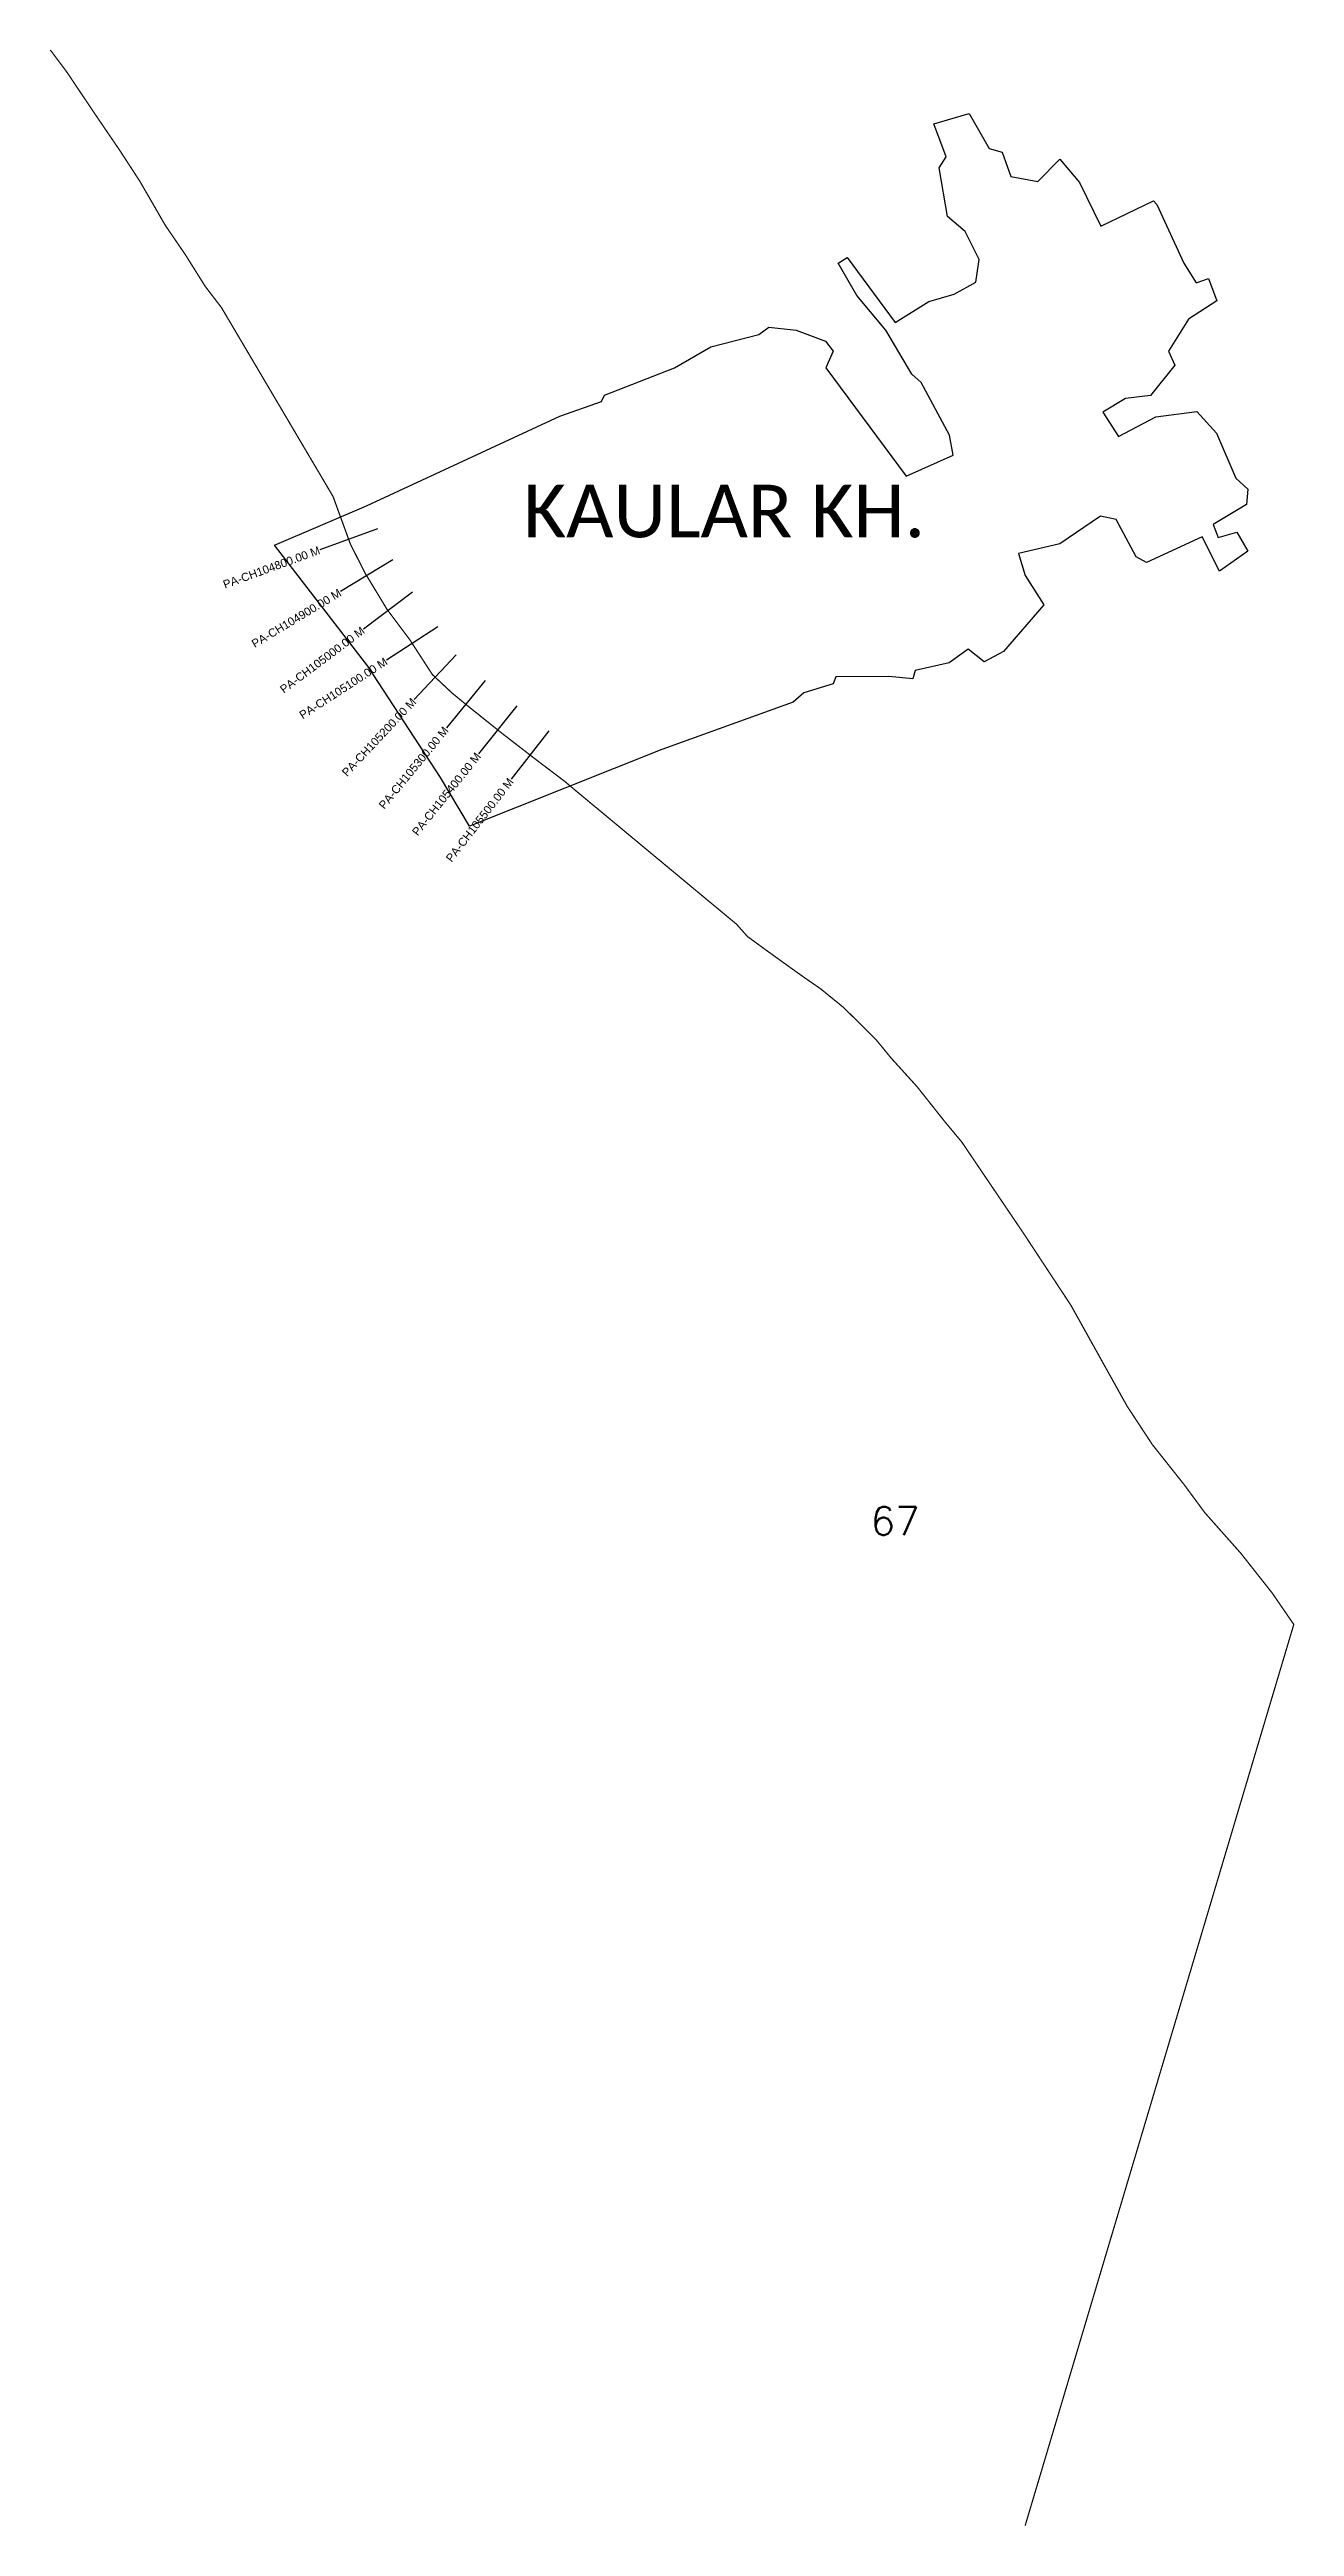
# Model space of a CAD drawing. Header units: metres. Extents: x 265666 to 268712, y 2136619 to 2142680.
import ezdxf
from ezdxf.enums import TextEntityAlignment as Align

# ---------------------------------------------------------------- set-up
doc = ezdxf.new("R2010")
doc.units = ezdxf.units.M
for name, color, linetype in [('CS', 134, 'Continuous'), ('CSMark', 6, 'Continuous'), ('NATURALLY PROTECTED', 3, 'Continuous'), ('village', 3, 'Continuous'), ('VILLAGE NAME', 250, 'Continuous')]:
    doc.layers.add(name, color=color, linetype=linetype)
doc.styles.add('DynamicDimensions', font='arial.ttf')
doc.styles.get("Standard").update_dxf_attribs({"font": 'simplex.shx'})

msp = doc.modelspace()

# ---------------------------------------------------------------- linework, layer by layer
at = {"color": 6, "flags": 128}
msp.add_lwpolyline([(267829.3, 2142497.7), (267916.2, 2142523.5)], dxfattribs=at)
at = {"layer": 'CS'}
for p, q in [((266468, 2141507.4), (266327.1, 2141455.9)), ((266506.1, 2141430.9), (266377.6, 2141353.4)), ((266506.1, 2141430.9), (266377.6, 2141353.4)), ((266554, 2141351.7), (266433.9, 2141261.8)), ((266554, 2141351.7), (266433.9, 2141261.8)), ((266616.2, 2141267.1), (266490.4, 2141185.5)), ((266616.2, 2141267.1), (266490.4, 2141185.5)), ((266660.8, 2141198.6), (266558.1, 2141089.2)), ((266731.9, 2141135.6), (266636.7, 2141019.7)), ((266731.9, 2141135.6), (266636.7, 2141019.7)), ((266809.2, 2141073.7), (266715.5, 2140956.5)), ((266809.2, 2141073.7), (266715.5, 2140956.5)), ((266887.2, 2141013), (266795.4, 2140894.4)), ((266887.2, 2141013), (266795.4, 2140894.4))]:
    msp.add_line(p, q, dxfattribs=at)
at = {"layer": 'NATURALLY PROTECTED', "const_width": 3, "flags": 128}
msp.add_lwpolyline([(265667.2, 2142678.3), (265670.2, 2142675.3), (265707.2, 2142625.9), (265777.6, 2142521), (265837, 2142433.8), (265886.6, 2142357.6), (265948.6, 2142250.2), (265998, 2142177.8), (266046.7, 2142100.2), (266086.6, 2142048), (266359.3, 2141586.4), (266402.1, 2141469.1), (266437.8, 2141398.9), (266491, 2141310.7), (266547.5, 2141235.3), (266602.5, 2141150.4), (266649.9, 2141105.9), (266691.3, 2141071.9), (266773.1, 2141006.5), (266856.6, 2140941.9), (266925.3, 2140889.9), (266967.2, 2140854.8), (267346.6, 2140539.7), (267373.5, 2140509.5), (267421.2, 2140474.6), (267483.7, 2140429.7), (267516.6, 2140406.3), (267552.4, 2140381.6), (267607.9, 2140336.4), (267649.2, 2140295.9), (267689.9, 2140254.9), (267725.7, 2140211.3), (267788.2, 2140142.4), (267858.3, 2140054.1), (267897.8, 2140006.8), (268046, 2139787.7), (268165.1, 2139606.9), (268302.5, 2139360.2), (268364, 2139266.6), (268443.2, 2139166.8), (268492.8, 2139099.4), (268580.5, 2139000.6), (268657.1, 2138903.6), (268710.3, 2138826.2), (268052.8, 2136620.6)], dxfattribs=at)
at = {"layer": 'village', "color": 6}
for points in [[(267916.2, 2142523.5, 0), (267964.7, 2142437.6, 0), (267997.1, 2142428.3, 0), (268017.8, 2142369.3, 0), (268084.1, 2142356.8, 0), (268137.7, 2142411.6, 0), (268186, 2142354.7, 0), (268238.2, 2142247.7, 0), (268366.7, 2142309.7, 0), (268375.1, 2142300.4, 0), (268440.9, 2142157.3, 0), (268471.8, 2142109.3, 0), (268501.3, 2142119.9, 0), (268522.1, 2142064.6, 0), (268452.9, 2142020.4, 0), (268403.5, 2141941.6, 0), (268419.4, 2141907.4, 0), (268360, 2141833.1, 0), (268298.7, 2141825.6, 0), (268242.7, 2141792.6, 0), (268281.4, 2141732.9, 0)], [(268281.4, 2141732.9, 0), (268372.5, 2141781.2, 0), (268473, 2141793.9, 0), (268521, 2141741.4, 0), (268568.4, 2141630.8, 0), (268598.1, 2141604, 0), (268595, 2141566.3, 0), (268513.2, 2141518, 0), (268525, 2141486.1, 0), (268571, 2141498.8, 0), (268597.5, 2141452.2, 0), (268528.2, 2141403.4, 0), (268486.3, 2141487.7, 0), (268349.9, 2141425, 0), (268324.7, 2141438.7, 0), (268275.3, 2141529.5, 0), (268237.3, 2141538.2, 0), (268137.5, 2141470.3, 0), (268036.8, 2141446.4, 0), (268053.1, 2141392.8, 0), (268098.5, 2141320.8, 0), (267999.9, 2141207.1, 0), (267952.9, 2141181.8, 0), (267913.6, 2141212.6, 0), (267867.4, 2141179.1, 0), (267783.7, 2141160.4, 0), (267778.3, 2141139.9, 0), (267719.1, 2141145.8, 0), (267589.4, 2141144.6, 0), (267582.8, 2141127.4, 0), (267511.8, 2141105.7, 0), (267485.5, 2141083.2, 0), (267163.6, 2140966.9, 0), (266693.1, 2140779.4, 0), (266622.1, 2140898.2, 0), (266444.4, 2141171, 0), (266216.1, 2141466.7, 0), (266441.4, 2141563.5, 0), (266914.1, 2141782.5, 0), (267016.5, 2141819, 0), (267023.7, 2141833.9, 0), (267194.6, 2141901.3, 0), (267284.1, 2141952.1, 0), (267400.9, 2141982.7, 0), (267425.9, 2142000.7, 0), (267492.6, 2141993.2, 0), (267564.6, 2141966, 0), (267583.2, 2141941.4, 0), (267565.2, 2141900.7, 0), (267761.6, 2141635.8, 0), (267876.8, 2141687.2, 0), (267867.6, 2141736.2, 0), (267798.9, 2141864.9, 0), (267775.5, 2141885.2, 0), (267711.9, 2141993.3, 0), (267641, 2142077.6, 0), (267595.7, 2142157.1, 0), (267617.3, 2142170.6, 0), (267734.6, 2142012.2, 0), (267817.1, 2142063, 0), (267879.3, 2142081.1, 0), (267932.4, 2142110.7, 0), (267940.1, 2142166.4, 0), (267905.9, 2142234.4, 0), (267863, 2142271.4, 0), (267842.6, 2142390.6, 0), (267859.4, 2142417.4, 0), (267829.3, 2142497.7, 0)]]:
    msp.add_polyline3d(points, dxfattribs=at)

# ---------------------------------------------------------------- texts
at = {"insert": (267674.9, 2139114.3), "char_height": 70, "attachment_point": 1}
msp.add_mtext_dynamic_manual_height_columns('67', width=269.844, gutter_width=1, heights=[0], dxfattribs=at)
at = {"layer": 'CSMark', "style": 'DynamicDimensions'}
for s, rotation, p in [('PA-CH104800.00 M', 20.06599, (266326.2, 2141455.6)), ('PA-CH104900.00 M', 31.10319, (266376.8, 2141352.9)), ('PA-CH105000.00 M', 36.83595, (266433.1, 2141261.2)), ('PA-CH105100.00 M', 32.96178, (266489.5, 2141185)), ('PA-CH105200.00 M', 46.80684, (266557.5, 2141088.5)), ('PA-CH105300.00 M', 50.56652, (266636, 2141018.9)), ('PA-CH105400.00 M', 51.37686, (266714.9, 2140955.7)), ('PA-CH105500.00 M', 52.25561, (266794.8, 2140893.6))]:
    msp.add_text(s, height=20, rotation=rotation, dxfattribs=at).set_placement(p, align=Align.MIDDLE_RIGHT)
at = {"layer": 'VILLAGE NAME', "insert": (266825.5, 2141614.9), "char_height": 128.647, "attachment_point": 1}
msp.add_mtext_dynamic_manual_height_columns('{\\fCalibri|b0|i0|c0|p34;KAULAR KH.}', width=1363.583, gutter_width=643.2, heights=[0], dxfattribs=at)

doc.saveas('drawing.dxf')
